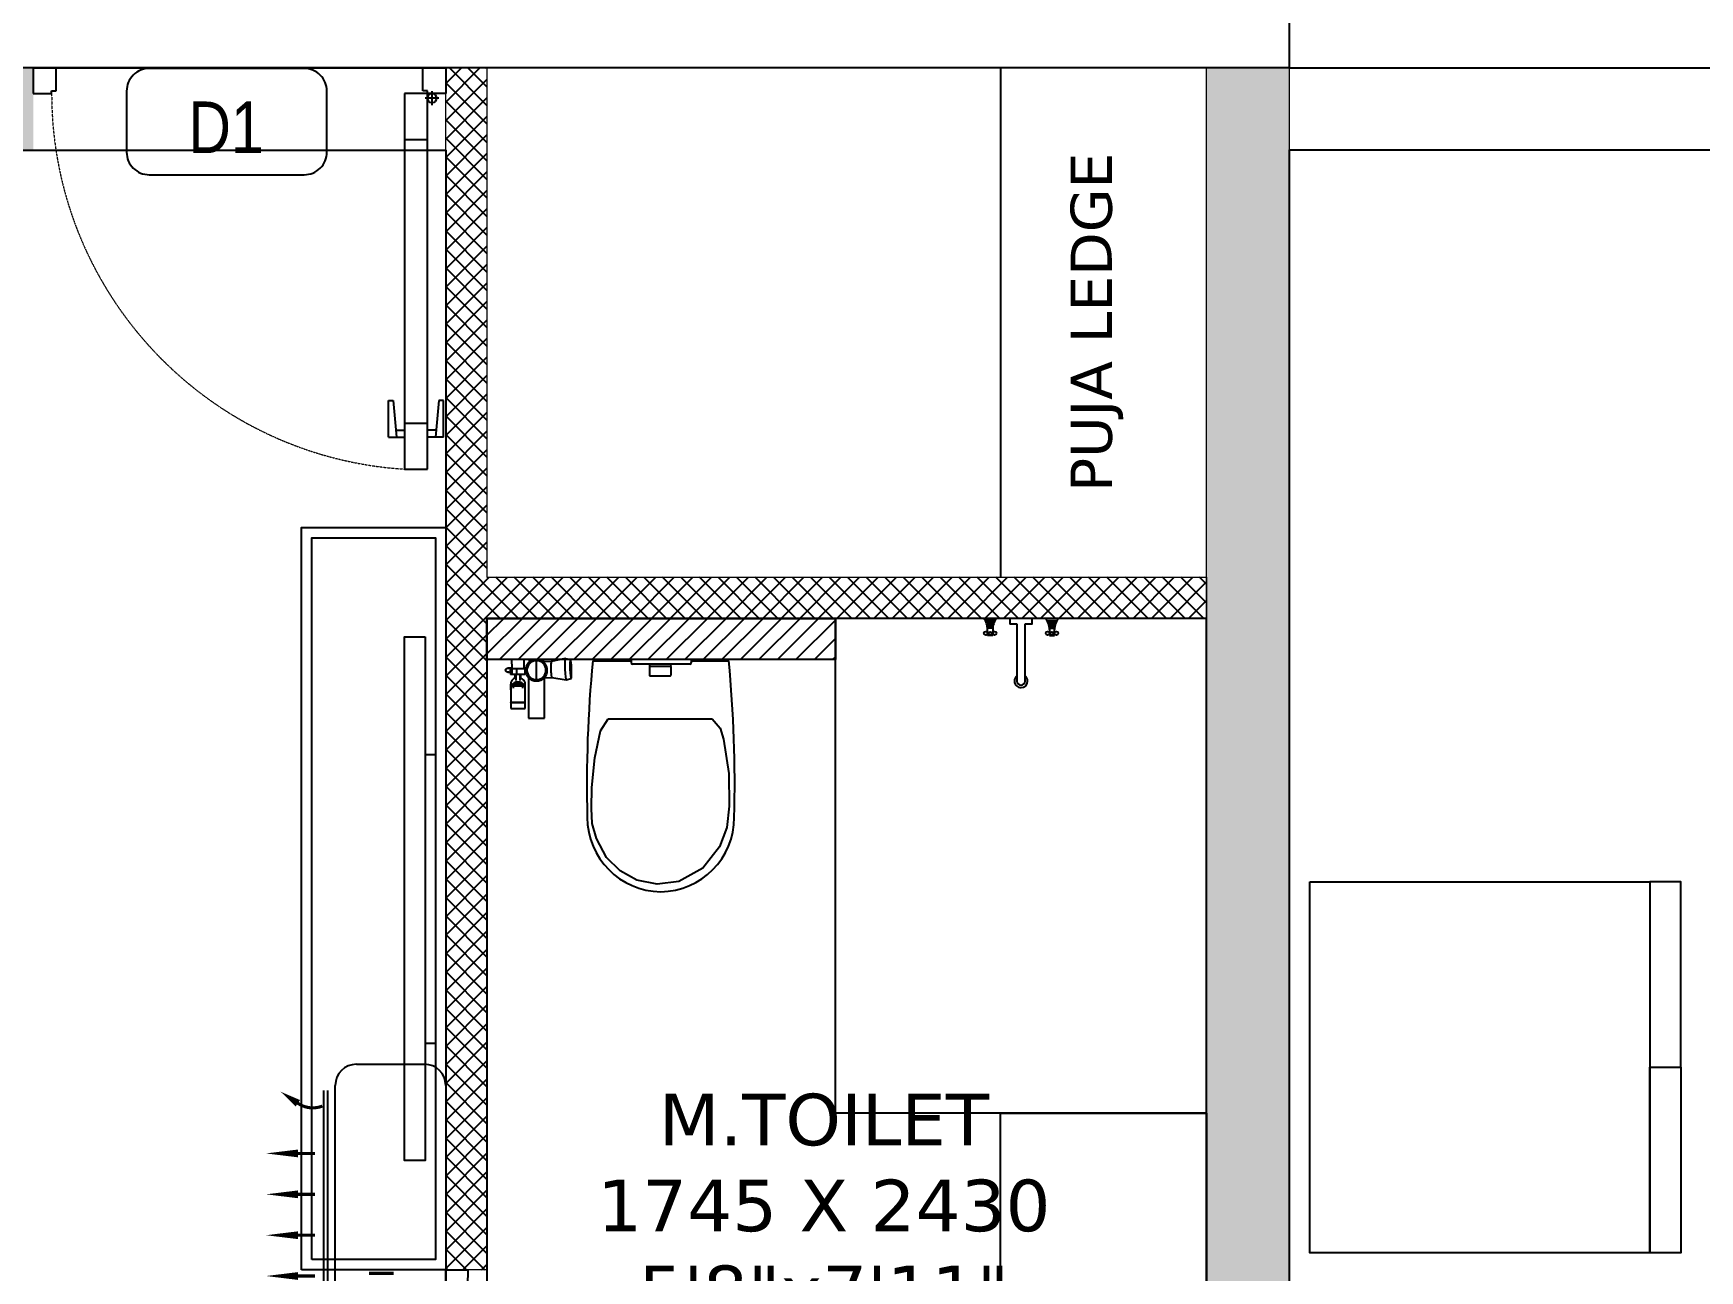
# Model space of a CAD drawing. Header units: millimetres. Extents: x 91566 to 131129, y 141753 to 207061.
# Drawn here: x 100364 to 104404, y 171584 to 174585 of the extents above; entities that cross this region are included whole.
import ezdxf
from ezdxf.enums import TextEntityAlignment as Align

# ---------------------------------------------------------------- set-up
doc = ezdxf.new("R2010")
doc.units = ezdxf.units.MM
doc.linetypes.add('3.5BHK EAST-UN-5$0$DASHED', pattern=[0.75, 0.5, -0.25])
doc.linetypes.add('3BHK  WEST_UN-2$0$DASHED', pattern=[0.75, 0.5, -0.25])
for name, color, linetype in [('A-Door', 11, 'Continuous'), ('A-Door Line', 8, 'Continuous'), ('A-Elevation 10', 8, 'Continuous'), ('A-Fixture', 8, 'Continuous'), ('A-Furniture', 8, 'Continuous'), ('A-Hatch', 252, 'Continuous'), ('A-Room Boundary', 44, 'Continuous'), ('A-Text Main', 44, 'Continuous')]:
    doc.layers.add(name, color=color, linetype=linetype)
doc.layers.add('A-Wall', color=240, linetype='Continuous', lineweight=35)
doc.styles.add('2024-08-29_TOWER-A$0$simplex-0.8', font='simplex.shx', dxfattribs={"width": 0.8})
doc.styles.add('3BHK  WEST_UN-2$0$AMISH', font='arial.ttf')
doc.styles.add('3BHK EAST -UN-4$0$grid_text', font='verdana.ttf')
doc.styles.add('ARIAL', font='ARIALN.TTF')

# ---------------------------------------------------------------- blocks, each defined once
blk = doc.blocks.new('A$C9b4d8ff6')
at = {"layer": 'A-Door'}
for p, q in [((84.9, 827.1), (37.7, 827.1)), ((37.7, 827.1), (37.8, 53.1)), ((85, 53.1), (84.9, 827.1)), ((4.7, 761.1), (37.7, 761.1)), ((4.7, 761.1), (4.7, 685.5)), ((14.1, 685.5), (21.1, 761.1)), ((19.8, 746.9), (37.7, 746.9)), ((84.9, 732.7), (37.7, 732.7)), ((117.9, 761.1), (84.9, 761.1)), ((102.8, 746.9), (84.9, 746.9)), ((108.5, 685.5), (101.5, 761.1)), ((117.9, 761.1), (118, 685.5)), ((4.7, 685.5), (14.1, 685.5)), ((118, 685.5), (108.5, 685.5)), ((84.9, 147.5), (37.7, 147.5)), ((0, 0), (0, 53.1)), ((0, 53.1), (37.8, 53.1)), ((14.2, 62.5), (42.5, 62.5)), ((28.3, 76.7), (28.3, 48.4)), ((37.8, 53.1), (85, 53.1)), ((37.8, 53.1), (37.8, 47.2)), ((37.8, 47.2), (47.2, 47.2)), ((47.2, 47.2), (47.2, 0)), ((85, 53.1), (85, 53.1)), ((802.8, 47.2), (802.8, 0.1)), ((812.2, 47.2), (802.8, 47.2)), ((850, 53.2), (812.2, 53.1)), ((812.2, 53.1), (812.2, 47.2)), ((850, 0.1), (850, 53.2)), ((47.2, 0), (0, 0)), ((802.8, 0.1), (850, 0.1))]:
    blk.add_line(p, q, dxfattribs=at)
blk.add_circle((28.3, 62.5), 9.44, dxfattribs=at)
at = {"layer": 'A-Door', "linetype": '3.5BHK EAST-UN-5$0$DASHED', "lineweight": 0}
blk.add_arc((35.5, 52), 776.7, 0.0858, 86.3542, dxfattribs=at)
blk = doc.blocks.new('A$Ccfbdbe87')
at = {"layer": 'A-Door'}
for p, q in [((99.9, 973.1), (44.4, 973.1)), ((44.4, 973.1), (44.4, 62.5)), ((99.9, 62.5), (99.9, 973.1)), ((5.6, 895.4), (44.4, 895.4)), ((5.6, 895.4), (5.6, 806.5)), ((16.7, 806.5), (24.9, 895.4)), ((138.8, 895.4), (99.9, 895.4)), ((127.7, 806.5), (119.5, 895.4)), ((138.8, 895.4), (138.8, 806.5)), ((23.3, 878.7), (44.4, 878.7)), ((99.9, 862), (44.4, 862)), ((121, 878.7), (99.9, 878.7)), ((5.6, 806.5), (16.7, 806.5)), ((138.8, 806.5), (127.7, 806.5)), ((99.9, 173.5), (44.4, 173.5)), ((33.3, 90.2), (33.3, 56.9)), ((0, 0), (0, 62.5)), ((0, 62.5), (44.4, 62.5)), ((16.7, 73.6), (50, 73.6)), ((44.4, 62.5), (99.9, 62.5)), ((44.4, 62.5), (44.4, 55.5)), ((44.4, 55.5), (55.5, 55.5)), ((55.5, 55.5), (55.5, 0)), ((99.9, 62.5), (99.9, 62.5)), ((944.5, 55.5), (944.5, 0)), ((955.6, 55.5), (944.5, 55.5)), ((1000, 62.5), (955.6, 62.5)), ((955.6, 62.5), (955.6, 55.5)), ((1000, 0), (1000, 62.5)), ((55.5, 0), (0, 0)), ((944.5, 0), (1000, 0))]:
    blk.add_line(p, q, dxfattribs=at)
blk.add_circle((33.3, 73.6), 11.1, dxfattribs=at)
at = {"layer": 'A-Door', "linetype": '3BHK  WEST_UN-2$0$DASHED', "lineweight": 0}
blk.add_arc((41.8, 61.2), 913.8, 0.0822, 86.3506, dxfattribs=at)
blk = doc.blocks.new('3BHK  WEST_UN-2$0$fgdskokjmfv')
at = {"layer": 'A-Fixture', "linetype": 'Continuous'}
for p, q in [((15769220.1, 1072190.8), (15769220.3, 1072190.8)), ((15769220.3, 1072190.8), (15769220.4, 1072190.9)), ((15769220.4, 1072190.9), (15769220.6, 1072191)), ((15769220.6, 1072191), (15769220.8, 1072191.1)), ((15769220.8, 1072191.1), (15769221, 1072191.1)), ((15769221, 1072191.1), (15769221.2, 1072191.2)), ((15769221.2, 1072191.2), (15769221.4, 1072191.2)), ((15769221.4, 1072191.2), (15769221.6, 1072191.3)), ((15769221.6, 1072191.3), (15769221.8, 1072191.3)), ((15769221.8, 1072191.3), (15769222, 1072191.3)), ((15769222, 1072191.3), (15769222.2, 1072191.3)), ((15769222.2, 1072191.3), (15769222.4, 1072191.3)), ((15769222.4, 1072191.3), (15769222.4, 1072191.3)), ((15769222.5, 1072191.3), (15769222.4, 1072191.3)), ((15769222.4, 1072191.3), (15769222.4, 1072191.3)), ((15769222.4, 1072191.3), (15769222.5, 1072191.3)), ((15769222.6, 1072191.3), (15769222.5, 1072191.3)), ((15769222.5, 1072191.3), (15769222.5, 1072191.3)), ((15769222.5, 1072191.3), (15769222.7, 1072191.3)), ((15769222.8, 1072191.3), (15769222.6, 1072191.3)), ((15769222.7, 1072191.3), (15769222.9, 1072191.3)), ((15769232.1, 1072191.3), (15769222.8, 1072191.3)), ((15769222.9, 1072191.3), (15769223.1, 1072191.3)), ((15769223.1, 1072191.3), (15769223.4, 1072191.3)), ((15769223.4, 1072191.3), (15769223.8, 1072191.3)), ((15769223.8, 1072191.3), (15769224.2, 1072191.3)), ((15769224.2, 1072191.3), (15769224.7, 1072191.3)), ((15769231.8, 1072211.9), (15769232.1, 1072190)), ((15769309.2, 1072211.9), (15769231.8, 1072211.9)), ((15769262.2, 1072190), (15769262.5, 1072211.9)), ((15769262.2, 1072191.3), (15769262.5, 1072191.3)), ((15769262.5, 1072191.3), (15769263.8, 1072191.3)), ((15769263.8, 1072191.3), (15769265.2, 1072191.3)), ((15769265.2, 1072191.3), (15769266.5, 1072191.3)), ((15769274.3, 1072211.9), (15769274.3, 1072210.2)), ((15769274.3, 1072210.2), (15769274.3, 1072208.5)), ((15769274.3, 1072208.5), (15769274.3, 1072206.8)), ((15769274.3, 1072206.8), (15769274.3, 1072205.4)), ((15769292.1, 1072163.3), (15769292.1, 1072209.4)), ((15769309.2, 1072211.4), (15769309.2, 1072211.9)), ((15769309.2, 1072209.7), (15769309.2, 1072211.4)), ((15769309.2, 1072208), (15769309.2, 1072209.7)), ((15769309.2, 1072206.4), (15769309.2, 1072208)), ((15769309.2, 1072206), (15769309.2, 1072206.4)), ((15769328, 1072207), (15769309.9, 1072206.4)), ((15769362.5, 1072214.8), (15769328, 1072207)), ((15769362.5, 1072214.8), (15769374.5, 1072212)), ((15769428.5, 1072209.1), (15769522.1, 1072209.1)), ((15769667.1, 1072211.9), (15769522.1, 1072211.9)), ((15769522.1, 1072211.9), (15769522.1, 1072203.9)), ((15769664.1, 1072200.9), (15769525.1, 1072200.9)), ((15769618.4, 1072200.9), (15769565.9, 1072200.9)), ((15769565.9, 1072200.9), (15769565.9, 1072197.6)), ((15769618.4, 1072194.8), (15769565.9, 1072194.8)), ((15769565.9, 1072194.8), (15769565.9, 1072174.4)), ((15769567.4, 1072196.1), (15769616.9, 1072196.1)), ((15769618.4, 1072197.6), (15769618.4, 1072200.9)), ((15769618.4, 1072174.4), (15769618.4, 1072194.8)), ((15769667.1, 1072211.9), (15769667.1, 1072203.9)), ((15769667.1, 1072209.1), (15769758.5, 1072209.1)), ((15769217.4, 1072186.7), (15769217.5, 1072186.9)), ((15769217.4, 1072186.5), (15769217.4, 1072186.7)), ((15769217.4, 1072186.3), (15769217.4, 1072186.5)), ((15769217.4, 1072186.1), (15769217.4, 1072186.3)), ((15769217.4, 1072186.3), (15769217.4, 1072186.3)), ((15769217.5, 1072185.9), (15769217.4, 1072186.1)), ((15769217.5, 1072187.3), (15769217.6, 1072187.5)), ((15769217.5, 1072187.1), (15769217.5, 1072187.3)), ((15769217.5, 1072186.9), (15769217.5, 1072187.1)), ((15769217.5, 1072185.7), (15769217.5, 1072185.9)), ((15769217.5, 1072185.5), (15769217.5, 1072185.7)), ((15769217.5, 1072185.3), (15769217.5, 1072185.5)), ((15769217.6, 1072185.1), (15769217.5, 1072185.3)), ((15769217.6, 1072187.7), (15769217.7, 1072187.9)), ((15769217.6, 1072187.5), (15769217.6, 1072187.7)), ((15769217.6, 1072184.9), (15769217.6, 1072185.1)), ((15769217.7, 1072184.7), (15769217.6, 1072184.9)), ((15769217.7, 1072187.9), (15769217.8, 1072188.1)), ((15769217.8, 1072184.5), (15769217.7, 1072184.7)), ((15769217.8, 1072188.3), (15769217.9, 1072188.5)), ((15769217.8, 1072188.1), (15769217.8, 1072188.3)), ((15769217.8, 1072184.3), (15769217.8, 1072184.5)), ((15769217.9, 1072184.2), (15769217.8, 1072184.3)), ((15769217.9, 1072188.5), (15769218, 1072188.7)), ((15769218, 1072184), (15769217.9, 1072184.2)), ((15769218, 1072188.7), (15769218.1, 1072188.8)), ((15769218.1, 1072183.8), (15769218, 1072184)), ((15769218.1, 1072188.8), (15769218.2, 1072189)), ((15769218.2, 1072183.6), (15769218.1, 1072183.8)), ((15769218.2, 1072189), (15769218.3, 1072189.2)), ((15769218.3, 1072183.5), (15769218.2, 1072183.6)), ((15769218.3, 1072189.2), (15769218.4, 1072189.3)), ((15769218.5, 1072183.3), (15769218.3, 1072183.5)), ((15769218.4, 1072189.3), (15769218.5, 1072189.5)), ((15769218.5, 1072189.5), (15769218.7, 1072189.6)), ((15769218.6, 1072183.2), (15769218.5, 1072183.3)), ((15769218.7, 1072183), (15769218.6, 1072183.2)), ((15769218.7, 1072189.6), (15769218.8, 1072189.8)), ((15769218.8, 1072182.9), (15769218.7, 1072183)), ((15769218.8, 1072189.8), (15769218.9, 1072189.9)), ((15769219, 1072182.7), (15769218.8, 1072182.9)), ((15769218.9, 1072189.9), (15769219.1, 1072190.1)), ((15769219.1, 1072182.6), (15769219, 1072182.7)), ((15769219.1, 1072190.1), (15769219.2, 1072190.2)), ((15769219.3, 1072182.5), (15769219.1, 1072182.6)), ((15769219.2, 1072190.2), (15769219.4, 1072190.3)), ((15769219.4, 1072182.3), (15769219.3, 1072182.5)), ((15769219.4, 1072190.3), (15769219.6, 1072190.4)), ((15769219.6, 1072182.2), (15769219.4, 1072182.3)), ((15769219.6, 1072190.4), (15769219.7, 1072190.6)), ((15769219.8, 1072182.1), (15769219.6, 1072182.2)), ((15769219.7, 1072190.6), (15769219.9, 1072190.7)), ((15769219.9, 1072182), (15769219.8, 1072182.1)), ((15769219.9, 1072190.7), (15769220.1, 1072190.8)), ((15769220.1, 1072181.9), (15769219.9, 1072182)), ((15769220.3, 1072181.8), (15769220.1, 1072181.9)), ((15769220.5, 1072181.7), (15769220.3, 1072181.8)), ((15769220.7, 1072181.7), (15769220.5, 1072181.7)), ((15769220.9, 1072181.6), (15769220.7, 1072181.7)), ((15769221, 1072181.5), (15769220.9, 1072181.6)), ((15769221.2, 1072181.5), (15769221, 1072181.5)), ((15769221.4, 1072181.4), (15769221.2, 1072181.5)), ((15769221.6, 1072181.4), (15769221.4, 1072181.4)), ((15769221.8, 1072181.4), (15769221.6, 1072181.4)), ((15769222, 1072181.4), (15769221.8, 1072181.4)), ((15769222.2, 1072181.3), (15769222, 1072181.4)), ((15769222.4, 1072181.3), (15769222.2, 1072181.3)), ((15769222.5, 1072181.3), (15769222.4, 1072181.3)), ((15769222.4, 1072181.3), (15769222.4, 1072181.3)), ((15769222.4, 1072181.3), (15769222.5, 1072181.3)), ((15769222.6, 1072181.3), (15769222.5, 1072181.3)), ((15769222.5, 1072181.3), (15769222.5, 1072181.3)), ((15769222.5, 1072181.3), (15769222.7, 1072181.3)), ((15769222.8, 1072181.3), (15769222.6, 1072181.3)), ((15769222.7, 1072181.3), (15769222.8, 1072181.3)), ((15769222.8, 1072181.3), (15769228.8, 1072181.3)), ((15769223, 1072181.3), (15769222.8, 1072181.3)), ((15769223.3, 1072181.3), (15769223, 1072181.3)), ((15769223.6, 1072181.3), (15769223.3, 1072181.3)), ((15769224, 1072181.3), (15769223.6, 1072181.3)), ((15769224.4, 1072181.3), (15769224, 1072181.3)), ((15769224.9, 1072181.3), (15769224.4, 1072181.3)), ((15769228.6, 1072190), (15769228.8, 1072176)), ((15769228.7, 1072190), (15769232.9, 1072190)), ((15769233.2, 1072176), (15769228.9, 1072176)), ((15769229.4, 1072152.1), (15769229.4, 1072141.2)), ((15769232.9, 1072190), (15769239.6, 1072190)), ((15769233.1, 1072183), (15769232.9, 1072190)), ((15769233.2, 1072176), (15769233.1, 1072183)), ((15769239.6, 1072176), (15769233.2, 1072176)), ((15769235.2, 1072152.4), (15769235.2, 1072142.5)), ((15769239.6, 1072190), (15769243.9, 1072190)), ((15769243.8, 1072176), (15769239.6, 1072176)), ((15769240, 1072176), (15769240, 1072167.3)), ((15769240, 1072155.2), (15769240, 1072152.4)), ((15769242, 1072176), (15769242, 1072161.6)), ((15769243.9, 1072183), (15769243.8, 1072176)), ((15769247.1, 1072176), (15769243.8, 1072176)), ((15769243.9, 1072190), (15769247.1, 1072190)), ((15769243.9, 1072190), (15769243.9, 1072183)), ((15769247.1, 1072190), (15769264.5, 1072190)), ((15769264.4, 1072176), (15769247.1, 1072176)), ((15769252.2, 1072161.6), (15769252.2, 1072176)), ((15769254.3, 1072167.3), (15769254.3, 1072176)), ((15769254.3, 1072152.4), (15769254.3, 1072155.2)), ((15769259, 1072142.5), (15769259, 1072152.4)), ((15769264.4, 1072183), (15769264.5, 1072190)), ((15769264.4, 1072176), (15769264.4, 1072183)), ((15769265.9, 1072181.3), (15769264.5, 1072181.3)), ((15769264.9, 1072141.2), (15769264.9, 1072152.1)), ((15769266.6, 1072181.3), (15769265.9, 1072181.3)), ((15769273.1, 1072167.7), (15769273.1, 1072069.7)), ((15769311.1, 1072167.5), (15769329.3, 1072168.1)), ((15769311.2, 1072069.7), (15769311.2, 1072167.7)), ((15769329.3, 1072168.1), (15769364.2, 1072162.5)), ((15769364.3, 1072162.5), (15769376.1, 1072166)), ((15769567.3, 1072172.9), (15769616.9, 1072172.9)), ((15769229.6, 1072148.4), (15769264.6, 1072148.4)), ((15769229.6, 1072148.4), (15769229.6, 1072107.6)), ((15769264.6, 1072107.6), (15769264.6, 1072148.4)), ((15769229.6, 1072107.6), (15769264.6, 1072107.6)), ((15769229.6, 1072107.1), (15769229.6, 1072107.6)), ((15769264.6, 1072107.6), (15769229.6, 1072107.6)), ((15769264.6, 1072107.1), (15769229.6, 1072107.1)), ((15769229.6, 1072107.1), (15769229.6, 1072093)), ((15769229.6, 1072093), (15769264.6, 1072093)), ((15769264.6, 1072107.1), (15769264.6, 1072107.6)), ((15769264.6, 1072093), (15769264.6, 1072107.1)), ((15769273.1, 1072069.7), (15769311.2, 1072069.7)), ((15769466.3, 1072068.4), (15769718.4, 1072068.4))]:
    blk.add_line(p, q, dxfattribs=at)
at = {"layer": 'A-Fixture', "linetype": 'Continuous', "flags": 128}
blk.add_lwpolyline([(15769718.4, 1072068.4), (15769737.6, 1072045.5), (15769745.9, 1072018.8), (15769758.3, 1071936), (15769759.7, 1071856.1), (15769753.6, 1071804.7), (15769735.8, 1071758), (15769695.5, 1071705.9), (15769637.7, 1071673.8), (15769584.5, 1071667.4), (15769535.5, 1071677.4), (15769494.7, 1071699.3), (15769461.6, 1071732.3), (15769437.5, 1071777.7), (15769427.2, 1071814.6), (15769425.9, 1071851.1), (15769426.5, 1071902.1), (15769433.3, 1071973.6), (15769447, 1072039.1), (15769466.3, 1072068.4)], dxfattribs=at)
at = {"layer": 'A-Fixture', "linetype": 'Continuous'}
for centre, radius, start, end in [((15769292.1, 1072186.3), 26.2, 100.2496, 180), ((15769292.1, 1072186.3), 23, 0, 180), ((15769292.1, 1072186.3), 26.2, 0, 132.8693), ((15772559.7, 1071909.6), 3145.4, 174.5369, 181.4631), ((15769525.1, 1072203.9), 3, 180, 270), ((15769567.4, 1072197.6), 1.5, 180, 270), ((15769616.9, 1072197.6), 1.5, 270, 0), ((15769664.1, 1072203.9), 3, 270, 0), ((15766627.4, 1071909.6), 3145.4, 358.5369, 5.4631), ((15769292.1, 1072186.3), 26.2, 180, 0), ((15769292.1, 1072186.3), 23, 180, 0), ((15769292.1, 1072189.5), 28.9, 228.7983, 242.5322), ((15769292.1, 1072189.5), 28.9, 297.4678, 311.2017), ((15769567.3, 1072174.4), 1.46, 180, 270), ((15769616.9, 1072174.4), 1.46, 270, 0), ((15769595.6, 1071829.3), 180.3, 180, 269.3484), ((15769591.5, 1071829.3), 180.3, 270.6516, 0)]:
    blk.add_arc(centre, radius, start, end, dxfattribs=at)
for centre, major_axis, ratio, start_param, end_param in [((15769310.5, 1072186.9), (-0.6, 19.4), 0.087894, 6.275362, 6.466185), ((15769328.7, 1072187.5), (-0.6, 19.4), 0.087894, 6.275362, 9.416955), ((15769363.4, 1072188.7), (-0.8, 26.2), 0.087894, 0.017046, 3.133769), ((15769375.3, 1072189), (-0.7, 23), 0.087894, 0.026053, 3.133769), ((15769375.3, 1072189), (-0.7, 23), 0.087894, 3.165124, 6.230506), ((15769247.1, 1072152.1), (17.8, 0), 0.939693, 1.86017, 3.254011), ((15769247.1, 1072141.2), (17.8, 0), 0.939693, 0.452611, 2.688981), ((15769247.1, 1072141.2), (13.4, 0), 0.939693, 1.839841, 2.521963), ((15769247.1, 1072142.5), (11.9, 0), 0.939693, 1.570796, 2.584055), ((15769247.1, 1072142.5), (11.9, 0), 0.939693, 1.570796, 2.584055), ((15769247.1, 1072141), (11.9, 0), 0.939693, 1.570796, 2.410164), ((15769247.1, 1072141.2), (13.4, 0), 0.939693, 1.634555, 1.767445), ((15769247.1, 1072142.5), (11.9, 0), 0.939693, 0.557537, 1.570796), ((15769247.1, 1072142.5), (11.9, 0), 0.939693, 0.557537, 1.570796), ((15769247.1, 1072141), (11.9, 0), 0.939693, 0.731428, 1.570796), ((15769247.1, 1072141.2), (13.4, 0), 0.939693, 1.374148, 1.507037), ((15769247.1, 1072141.2), (13.4, 0), 0.939693, 0.61963, 1.312246), ((15769247.1, 1072152.1), (17.8, 0), 0.939693, 6.170767, 7.561634), ((15769310.5, 1072186.9), (-0.6, 19.4), 0.087894, 2.98627, 3.106469), ((15769247.1, 1072141.2), (17.8, 0), 0.939693, 2.995055, 3.28771), ((15769247.1, 1072141.2), (17.8, 0), 0.939693, 6.137068, 6.429723)]:
    blk.add_ellipse(centre, major_axis=major_axis, ratio=ratio, start_param=start_param, end_param=end_param, dxfattribs=at)
blk = doc.blocks.new('A$C2fd0a982')
at = {"layer": 'A-Elevation 10'}
for points in [[(0, 0), (0, -825), (-900, -825), (-900, 0)], [(-450, -825), (-450, -900), (-900, -900), (-900, -825)], [(-450, -825), (-450, -900), (0, -900), (0, -825)]]:
    blk.add_lwpolyline(points, close=True, dxfattribs=at)
blk = doc.blocks.new('3.5BHK EAST-UN-5$0$2024-08-29_TOWER-A$0$TV FG')
at = {"layer": 'A-Furniture'}
for p, q in [((-350, -25), (-350, 0)), ((350, -25), (350, 0))]:
    blk.add_line(p, q, dxfattribs=at)
blk.add_lwpolyline([(-635, -25), (635, -25), (635, -75), (-635, -75)], close=True, dxfattribs=at)
blk = doc.blocks.new('3BHK  WEST_UN-2$0$WALL MOUNTED SPLIT AC')
for p, q in [((18067.15, -8077.46), (18073.71, -8077.46)), ((18064.01, -8112.84, 0), (18064, -8079.99, 0)), ((18064.41, -8112.84, 0), (18064.41, -8079.99, 0)), ((18065.12, -8113.34), (18065.11, -8079.5)), ((18075.75, -8079.5), (18075.75, -8113.29)), ((18073.72, -8115.33), (18067.16, -8115.38))]:
    blk.add_line(p, q)
at = {"elevation": 0}
for points in [[(18059.86, -8080.11, 0, 0.75, 0), (18061.51, -8081.22, 0.75, 0.75, 0)], [(18058.43, -8086.05, 0, 0.75, 0), (18061.52, -8086.05, 0.75, 0.75, 0)], [(18058.44, -8089.99, 0, 0.75, 0), (18061.52, -8089.99, 0.75, 0.75, 0)], [(18058.44, -8093.93, 0, 0.75, 0), (18061.52, -8093.93, 0.75, 0.75, 0)], [(18058.44, -8097.86, 0, 0.75, 0), (18061.52, -8097.86, 0.75, 0.75, 0)], [(18058.44, -8101.8, 0, 0.75, 0), (18061.52, -8101.8, 0.75, 0.75, 0)], [(18058.44, -8105.74, 0, 0.75, 0), (18061.52, -8105.74, 0.75, 0.75, 0)], [(18059.87, -8112.95, 0, 0.75, 0), (18061.51, -8110.65, 0.75, 0.75, 0)]]:
    blk.add_lwpolyline(points, format="xyseb", dxfattribs=at)
at = {"const_width": 0.3, "elevation": 0}
for points in [[(18061.51, -8081.22, 0.246742), (18063.87, -8081.49, -4.761831)], [(18061.51, -8110.65, -0.246742), (18063.87, -8110.38, 4.761831)]]:
    blk.add_lwpolyline(points, format="xyb", dxfattribs=at)
for points in [[(18061.52, -8086.05), (18063.17, -8086.05)], [(18061.52, -8089.99), (18063.17, -8089.99)], [(18061.52, -8093.93), (18063.17, -8093.93)], [(18061.52, -8097.86), (18063.17, -8097.86)], [(18061.52, -8101.8), (18063.17, -8101.8)], [(18061.52, -8105.74), (18063.17, -8105.74)]]:
    blk.add_lwpolyline(points, dxfattribs=at)
for centre, start, end in [((18067.15, -8079.5), 90.0082, 180.0082), ((18073.71, -8079.5), 0.0078, 90.0078), ((18067.16, -8113.34), 180.0082, 270.0082), ((18073.71, -8113.29), 270.0078, 0.0078)]:
    blk.add_arc(centre, 2.04, start, end)
at = {"layer": 'A-Elevation 10', "style": '3BHK  WEST_UN-2$0$AMISH'}
blk.add_attdef('IDU', text='', height=2.4, rotation=90.0082, dxfattribs=at).set_placement((17772.56, -7418.94, 0), align=Align.MIDDLE_CENTER)
blk = doc.blocks.new('A$Cfbc7273c')
at = {"layer": 'A-Fixture'}
for p, q in [((-41.9, 68.8), (-41.9, 81.3)), ((-41.9, 81.3), (-27.4, 81.2)), ((-23.6, 68.6), (-23.6, 81.3)), ((-22.2, 81.5), (-22.2, 68.5)), ((-20.4, 68.3), (-20.4, 81.7)), ((-18, 82.2), (-18, 67.8)), ((-15.8, 67.3), (-15.8, 82.7)), ((-13.3, 66.5), (-13.3, 83.5)), ((-9.9, 65.2), (-9.9, 84.7)), ((-5.4, 63), (-5.4, 87)), ((0, 90.6), (0, 59.4)), ((0, -90.6), (0, 90.6)), ((-27.4, 68.8), (-41.9, 68.8)), ((-13.5, 10), (-152, 10)), ((-13.5, 26), (-13.5, 10)), ((0, 27), (-12.5, 27)), ((0, -27), (0, 27)), ((-152, -10), (-13.5, -10)), ((-13.5, -10), (-13.5, -26)), ((-12.5, -27), (0, -27)), ((-41.9, -68.8), (-41.9, -81.3)), ((-27.4, -68.8), (-41.9, -68.8)), ((-23.6, -68.6), (-23.6, -81.3)), ((-22.2, -81.5), (-22.2, -68.5)), ((-20.4, -68.3), (-20.4, -81.7)), ((-18, -82.2), (-18, -67.8)), ((-15.8, -67.3), (-15.8, -82.7)), ((-13.3, -66.5), (-13.3, -83.5)), ((-9.9, -65.2), (-9.9, -84.7)), ((-5.4, -63), (-5.4, -87)), ((0, -90.6), (0, -59.4)), ((-41.9, -81.3), (-27.4, -81.2))]:
    blk.add_line(p, q, dxfattribs=at)
for centre, radius in [((-36, 85.7), 4.41), ((-36, 64.3), 4.41), ((-36, 74.8), 3.69), ((-36, -64.3), 4.41), ((-36, -74.8), 3.69), ((-36, -85.7), 4.41)]:
    blk.add_circle(centre, radius, dxfattribs=at)
for centre, radius, start, end in [((-27.2, 125.4), 44.2, 269.7849, 308.0362), ((-27.4, 24.1), 44.7, 52.1791, 90), ((-152, 0), 16, 90, 180.0001), ((-152, 0), 16, 180.0001, 270), ((-152, 0), 10, 90, 270), ((-152, 0), 16, 38.6822, 90), ((-12.5, 26), 0.999, 89.9998, 180.1995), ((-152, 0), 16, 270, 321.3178), ((-12.5, -26), 1, 180, 269.8008), ((-27.4, -24.1), 44.7, 270, 307.8209), ((-27.2, -125.4), 44.2, 51.9638, 90.2151)]:
    blk.add_arc(centre, radius, start, end, dxfattribs=at)
blk = doc.blocks.new('2024-08-29_TOWER-A$0$WNTG')
at = {"layer": 'A-Text Main'}
blk.add_lwpolyline([(-187.8, 246.2), (187.8, 246.2, -0.414214), (242.8, 191.2), (242.8, 43.3, -0.414214), (187.8, -11.7), (-187.8, -11.7, -0.414214), (-242.8, 43.3), (-242.8, 191.2, -0.414214)], format="xyb", close=True, dxfattribs=at)
at = {"layer": 'A-Text Main', "style": '2024-08-29_TOWER-A$0$simplex-0.8', "width": 0.8}
blk.add_attdef('WNTG', text='', height=150, dxfattribs=at).set_placement((-1.6, 43), align=Align.CENTER)
blk = doc.blocks.new('Unit_4')
at = {"layer": 'A-Hatch', "linetype": 'Continuous'}
h = blk.add_hatch(color=256, dxfattribs=at)
h.dxf.hatch_style = 1
h.paths.add_polyline_path([(66655.6, 175630.1), (66655.6, 180094.4), (67456.1, 180094.4), (67456.1, 179844.4), (66855.6, 179844.4), (66855.6, 175630.1)])
h.paths.add_polyline_path([(65185.6, 179844.4), (65185.6, 180094.4), (61026.1, 180094.4), (61026.1, 179029.4), (61276.1, 179029.4), (61276.1, 179844.4)])
h.paths.add_polyline_path([(68205.7, 179844.4), (69175.7, 179844.4), (69175.7, 180094.4), (68205.7, 180094.4)])
h.paths.add_polyline_path([(71826.1, 175830.1), (71826.1, 179844.4), (71026.1, 179844.4), (71026.1, 180094.4), (72076.1, 180094.4), (72076.1, 175261.7), (71826.1, 175261.7), (71826.1, 175630.1), (68366.1, 175630.1), (68366.1, 175830.1)])
h.paths.add_polyline_path([(68301.1, 171719.4), (68301.1, 171919.4), (71826.1, 171919.4), (71826.1, 174061.7), (72076.1, 174061.7), (72076.1, 171719.4), (72076.1, 166894.4), (71826.1, 166894.4), (71826.1, 171719.4)])
h.paths.add_polyline_path([(64056.1, 171719.4), (61276.1, 171719.4), (61276.1, 168669.4), (61026.1, 168669.4), (61026.1, 171969.4), (63911.1, 171969.4), (63911.1, 171919.4), (64056.1, 171919.4)])
h.paths.add_polyline_path([(66901.1, 166894.4), (66901.1, 171919.4), (67101.1, 171919.4), (67101.1, 167144.4), (70250.6, 167144.4), (70251.1, 169019.2), (70351.1, 169019.2), (70351.1, 166894.4)])
h.paths.add_polyline_path([(65305.6, 167144.4), (65306.1, 166894.4), (61026.1, 166894.4), (61026.1, 167144.4)])
at = {"layer": 'A-Hatch'}
h = blk.add_hatch(dxfattribs=at)
h.set_pattern_fill('ANSI31', color=256, scale=10)
h.set_pattern_definition([(45, (106731.267, 0), (-22.4506403, 22.4506403), [])])
h.paths.add_polyline_path([(65156.1, 170584.4), (66001.1, 170584.4), (66001.1, 170484.4), (65156.1, 170484.4)])
at = {"layer": 'A-Door Line'}
blk.add_line((65056.1, 169004.4), (65056.1, 168154.4), dxfattribs=at)
at = {"layer": 'A-Door Line', "linetype": 'Continuous'}
blk.add_lwpolyline([(64056.1, 171919.4), (65056.1, 171919.4)], dxfattribs=at)
at = {"layer": 'A-Fixture'}
blk.add_lwpolyline([(65156.1, 170584.4), (66001.1, 170584.4), (66001.1, 170484.4), (65156.1, 170484.4)], close=True, dxfattribs=at)
for points in [[(66901.1, 169384.4), (66001.1, 169384.4), (66001.1, 170584.4)], [(66401.1, 168854.5), (66401.1, 169384.4), (66901.1, 169384.4), (66901.1, 168154.4), (66401.1, 168154.4), (66401.1, 168304.5)]]:
    blk.add_lwpolyline(points, dxfattribs=at)
at = {"layer": 'A-Furniture', "ltscale": 600}
for points in [[(64706.1, 169004.4), (64706.1, 170804.4), (65056.1, 170804.4), (65056.1, 169004.4)], [(64731.1, 169029.4), (64731.1, 170779.4), (65031.1, 170779.4), (65031.1, 169029.4)]]:
    blk.add_lwpolyline(points, close=True, dxfattribs=at)
at = {"layer": 'A-Room Boundary', "linetype": 'Continuous'}
for points in [[(63911.1, 175629.4), (67101.1, 175629.4), (67101.1, 171919.4), (63911.1, 171919.4)], [(67101.1, 171919.4), (71826.1, 171919.4), (71826.1, 175630.1), (67101.1, 175630.1)], [(61276.1, 171719.4), (65056.1, 171719.4), (65056.1, 167144.4), (61276.1, 167144.4)], [(70250.6, 171719.4), (67101.1, 171719.4), (67101.1, 167144.4), (70250.6, 167144.4)], [(66901.1, 170584.4), (65156.1, 170584.4), (65156.1, 168154.4), (66901.1, 168154.4)]]:
    blk.add_lwpolyline(points, close=True, dxfattribs=at)
at = {"layer": 'A-Wall', "lineweight": 0}
blk.add_lwpolyline([(66901.1, 166894.4), (66901.1, 171919.4), (67101.1, 171919.4), (67101.1, 167144.4), (70250.6, 167144.4), (70251.1, 169019.2), (70351.1, 169019.2), (70351.1, 166894.4), (66901.1, 166894.4)], dxfattribs=at)
at = {"layer": 'A-Door', "linetype": 'Continuous', "rotation": 180}
blk.add_blockref('A$Ccfbdbe87', (65056.1, 171919.4), dxfattribs=at)
at = {"layer": 'A-Door', "linetype": 'Continuous', "xscale": -1, "rotation": 270}
blk.add_blockref('A$C9b4d8ff6', (65056.1, 168154.4), dxfattribs=at)
at = {"layer": 'A-Elevation 10'}
ref = blk.add_blockref('3BHK  WEST_UN-2$0$WALL MOUNTED SPLIT AC', (-389950.7, 372830.7), dxfattribs=dict(at, xscale=25.17221723757713, yscale=25.17221723757713, zscale=25.17221723757713))
ref.add_attrib('IDU', 'IDU', dxfattribs={"layer": 'A-Furniture', "height": 60.41, "rotation": 270.0082, "style": '3BHK  WEST_UN-2$0$AMISH'}).set_placement((64899.9, 168935.3, 0), align=Align.MIDDLE_CENTER)
at = {"layer": 'A-Fixture', "linetype": 'Continuous', "rotation": 90}
blk.add_blockref('A$Cfbc7273c', (66451.1, 170584.4), dxfattribs=at)
at = {"layer": 'A-Fixture', "ltscale": 600}
blk.add_blockref('3BHK  WEST_UN-2$0$fgdskokjmfv', (-15704016, -901727.5), dxfattribs=at)
at = {"layer": 'A-Furniture', "ltscale": 600, "rotation": 270}
blk.add_blockref('3.5BHK EAST-UN-5$0$2024-08-29_TOWER-A$0$TV FG', (65031.1, 169904.4), dxfattribs=at)
at = {"layer": 'A-Furniture', "linetype": 'Continuous', "rotation": 90}
blk.add_blockref('A$C2fd0a982', (67151.1, 169945.8), dxfattribs=at)
at = {"layer": 'A-Text Main'}
ref = blk.add_blockref('2024-08-29_TOWER-A$0$WNTG', (64525, 171906.3), dxfattribs=dict(at, xscale=-1, rotation=180))
ref.add_attrib('WNTG', 'D1', dxfattribs={"height": 125, "style": 'ARIAL'}).set_placement((64523.4, 171712.8), align=Align.CENTER)
at = {"layer": 'A-Text Main', "insert": (65973, 169159.6), "char_height": 125, "width": 1105.011, "attachment_point": 5, "style": '3BHK EAST -UN-4$0$grid_text'}
blk.add_mtext('M.TOILET\\P1745 X 2430\\P\\pxt7;5\'8"x7\'11"', dxfattribs=at)
at = {"layer": 'A-Text Main', "ltscale": 0.9, "insert": (66635, 171302.3), "char_height": 100, "attachment_point": 5, "rotation": 90, "style": '3BHK EAST -UN-4$0$grid_text', "bg_fill": 2}
blk.add_mtext_dynamic_manual_height_columns('PUJA LEDGE', width=1056.237, gutter_width=487.9, heights=[-103.9], dxfattribs=at)
at = {"layer": 'A-Hatch', "linetype": 'Continuous'}
h = blk.add_hatch(dxfattribs=at)
h.set_pattern_fill('ANSI37', color=256, scale=10)
h.paths.add_polyline_path([(64986.1, 179844.4), (64986.1, 178119.4), (65086.1, 178119.4), (65086.1, 178854.4), (65236.1, 178854.4), (65236.1, 179054.4), (65085.6, 179054.4), (65085.6, 179844.4)])
h.paths.add_polyline_path([(68366.1, 179844.4), (68366.1, 179159.4), (68466.1, 179159.4), (68466.1, 179844.4)])
h.paths.add_polyline_path([(66855.6, 177350.1), (68366.1, 177350.1), (68366.1, 178309.4), (68466.1, 178309.4), (68466.1, 177249.4), (68466.1, 176830.1), (68366.1, 176830.1), (68366.1, 177250.1), (66855.6, 177250.1)])
h.paths.add_polyline_path([(65086.1, 176209.4), (65086.1, 175630.1), (64986.1, 175630.1), (64986.1, 177269.4), (65086.1, 177269.4), (65086.1, 176309.4), (66655.6, 176309.4), (66655.6, 176209.4)])
h.paths.add_polyline_path([(65156.1, 170684.4), (66901.1, 170684.4), (66901.1, 170584.4), (65156.1, 170584.4), (65156.1, 169004.4), (65056.1, 169004.4), (65056.1, 171919.4), (65156.1, 171919.4)])
h.paths.add_polyline_path([(63911.1, 171969.4), (63661.1, 171969.4), (63661.1, 172229), (63911.1, 172229)])
h.paths.add_polyline_path([(63911.1, 175629.4), (63911.1, 175229), (63661.1, 175229), (63661.1, 175629.4)])
h.paths.add_polyline_path([(63061.1, 175629.4), (63061.1, 175229.4), (62961.1, 175229.4), (62960.6, 175629.4)])
h.paths.add_polyline_path([(70351.1, 171719.4), (70351.1, 171119.4), (70250.6, 171119.4), (70250.6, 171719.4)])
h.paths.add_polyline_path([(71051.1, 171719.4), (71051.1, 171220.4), (70951.1, 171220.4), (70951.1, 171719.4)])
edge = h.paths.add_edge_path()
edge.add_line((65986.1, 179054.4), (66655.6, 179054.4))
edge.add_line((66655.6, 179054.4), (66655.6, 178854.4))
edge.add_line((66655.6, 178854.4), (65986.1, 178854.4))
edge.add_line((65986.1, 178854.4), (65986.1, 179054.4))
at = {"layer": 'A-Furniture', "linetype": 'Continuous'}
blk.add_lwpolyline([(66901.1, 171919.4), (66401.1, 171919.4), (66401.1, 170684.4)], dxfattribs=at)
at = {"layer": 'A-Wall', "lineweight": 0}
blk.add_lwpolyline([(65156.1, 170684.4), (66901.1, 170684.4), (66901.1, 170584.4), (65156.1, 170584.4), (65156.1, 169004.4), (65056.1, 169004.4), (65056.1, 171919.4), (65156.1, 171919.4)], close=True, dxfattribs=at)

msp = doc.modelspace()

# ---------------------------------------------------------------- block references
at = {"linetype": 'Continuous'}
msp.add_blockref('Unit_4', (36307.5, 2581.6), dxfattribs=at)

doc.saveas('drawing.dxf')
